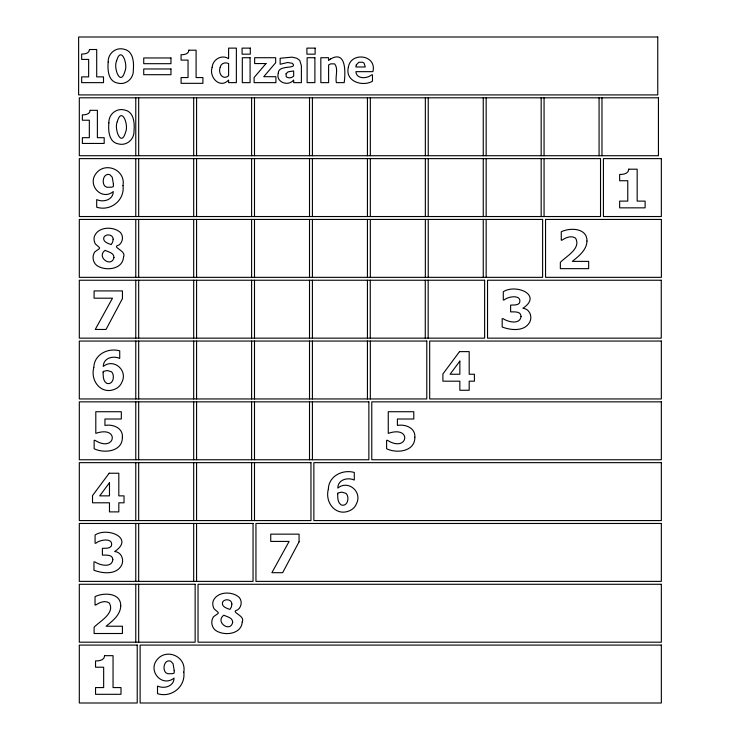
<?xml version="1.0" encoding="UTF-8"?>
<svg xmlns="http://www.w3.org/2000/svg" width="740" height="740" viewBox="0 0 740 740"><rect width="100%" height="100%" fill="white"/><g stroke="black" fill="none" stroke-linecap="round" stroke-linejoin="round"><path stroke-width="1.11" d="M601.971 97.809L601.971 155.724M599.076 97.809L599.076 155.724M544.067 97.809L544.067 155.724M544.067 158.619L544.067 216.533M541.171 97.809L541.171 155.724M541.171 158.619L541.171 216.533M486.152 97.809L486.152 155.724M486.152 158.619L486.152 216.533M486.152 219.429L486.152 277.343M483.257 97.809L483.257 155.724M483.257 158.619L483.257 216.533M483.257 219.429L483.257 277.343M428.238 97.809L428.238 155.724M428.238 158.619L428.238 216.533M428.238 219.429L428.238 277.343M428.164 280.238L428.164 338.152M425.343 97.809L425.343 155.724M425.343 158.619L425.343 216.533M425.343 219.429L425.343 277.343M425.269 280.238L425.269 338.152M370.324 97.809L370.324 155.724M370.324 158.619L370.324 216.533M370.324 219.429L370.324 277.343M370.259 280.238L370.259 338.152M370.324 341.048L370.324 398.953M367.429 97.809L367.429 155.724M367.429 158.619L367.429 216.533M367.429 219.429L367.429 277.343M367.429 280.238L367.429 338.152M367.429 341.048L367.429 398.953M312.41 97.809L312.41 155.724M312.41 158.619L312.41 216.533M312.41 219.429L312.41 277.343M312.41 280.238L312.41 338.152M312.41 341.048L312.41 398.953M312.41 401.848L312.41 459.762M309.514 97.809L309.514 155.724M309.514 158.619L309.514 216.533M309.514 219.429L309.514 277.343M309.514 280.238L309.514 338.152M309.514 341.048L309.514 398.953M309.514 401.848L309.514 459.762M254.495 97.809L254.495 155.724M254.495 158.619L254.495 216.533M254.495 219.429L254.495 277.343M254.495 280.238L254.495 338.152M254.495 341.048L254.495 398.953M254.495 401.848L254.495 459.762M254.495 462.657L254.495 520.572M251.6 97.809L251.6 155.724M251.6 158.619L251.6 216.533M251.6 219.429L251.6 277.343M251.6 280.238L251.6 338.152M251.6 341.048L251.6 398.953M251.6 401.848L251.6 459.762M251.6 462.657L251.6 520.572M196.581 97.809L196.581 155.724M196.581 158.619L196.581 216.533M196.581 219.429L196.581 277.343M196.581 280.238L196.581 338.152M196.581 341.048L196.581 398.953M196.581 401.848L196.581 459.762M196.581 462.657L196.581 520.572M196.581 523.467L196.581 581.381M193.686 97.809L193.686 155.724M193.686 158.619L193.686 216.533M193.686 219.429L193.686 277.343M193.686 280.238L193.686 338.152M193.686 341.048L193.686 398.953M193.686 401.848L193.686 459.762M193.686 462.657L193.686 520.572M193.686 523.467L193.686 581.381M138.676 97.809L138.676 155.724M138.676 158.619L138.676 216.533M138.676 219.429L138.676 277.343M138.676 280.238L138.676 338.152M138.676 341.048L138.676 398.953M138.676 401.848L138.676 459.762M138.676 462.657L138.676 520.572M138.676 523.467L138.676 581.381M138.676 584.276L138.676 642.191M135.772 97.809L135.772 155.724M135.772 158.619L135.772 216.533M135.772 219.429L135.772 277.343M135.772 280.238L135.772 338.152M135.772 341.048L135.772 398.953M135.772 401.848L135.772 459.762M135.772 462.657L135.772 520.572M135.772 523.467L135.772 581.381M135.772 584.276L135.772 642.191M103.165 372.276C103.175 376.105 102.999 381.1 106.727 383.357C113.127 385.447 115.255 375.504 111.527 371.785L107.282 370.518L103.193 371.425L103.165 372.276M337.718 493.895C337.718 497.724 337.551 502.719 341.279 504.976C347.68 507.066 349.798 497.123 346.079 493.404L341.834 492.137L337.745 493.043L337.718 493.895M113.414 184.204L113.34 186.619L111.49 187.22L106.893 187.238L105.006 186.258C101.288 182.549 103.535 172.559 109.881 174.686L112.249 177.239L113.414 184.204M174.224 670.68L174.15 673.086L172.3 673.696L167.703 673.705L165.815 672.725C162.097 669.025 164.345 659.026 170.69 661.153L173.058 663.706L174.224 670.68M108.188 62.058C107.504 69.727 108.077 81.298 117.54 83.056C125.865 85.396 133.746 78.625 133.32 70.124C134.005 62.493 133.385 51.041 124.024 49.219C115.745 46.898 107.809 53.585 108.188 62.058M108.873 122.868C108.188 130.536 108.761 142.108 118.215 143.865C126.549 146.206 134.43 139.435 134.005 130.934C134.689 123.303 134.07 111.851 124.709 110.029C116.43 107.707 108.493 114.395 108.873 122.868M116.596 60.911C113.192 67.876 120.528 87.292 124.912 71.299C128.325 64.325 121.008 45.038 116.596 60.911M117.272 121.721C113.877 128.686 121.203 148.102 125.597 132.108C129.01 125.134 121.693 105.839 117.272 121.721M93.814 367.493C89.855 381.896 102.832 396.464 117.031 388.065A12.932 12.932 0 0 0 122.035 381.886C127.881 370.13 113.572 357.966 103.249 366.457C103.369 357.873 113.165 355.422 119.732 358.428L119.732 350.843C108.151 347.495 94.109 354.442 93.814 367.493M328.357 489.103C324.397 503.515 337.375 518.074 351.583 509.684A12.932 12.932 0 0 0 356.578 503.505C362.424 491.749 348.124 479.585 337.792 488.067C337.921 479.492 347.717 477.041 354.284 480.047L354.284 472.462C342.703 469.114 328.653 476.06 328.357 489.103M122.997 185.657C124.931 200.309 110.556 211.64 96.7 207.2L96.7 199.615C103.267 202.621 113.127 200.078 113.266 191.586C101.676 201.141 87.209 185.176 95.802 173.808C104.988 161.089 125.883 169.738 122.997 185.657M183.807 672.124C185.74 686.776 171.365 698.116 157.509 693.667L157.509 686.082C164.077 689.088 173.937 686.544 174.076 678.053C162.476 687.608 148.019 671.643 156.612 660.284C165.797 647.555 186.693 656.204 183.807 672.124M212.149 67.331C208.671 77.219 220.076 89.263 228.605 80.05L228.605 82.64L236.365 82.64L236.365 48.119L228.605 48.119L228.605 58.719C221.815 54.076 212.658 59.505 212.149 67.331M348.327 67.433C344.942 81.335 362.286 87.015 372.47 81.243L372.47 74.833L371.656 74.833C367.16 78.755 356.329 79.402 355.894 71.66L372.914 71.66C377.15 54.603 350.492 51.43 348.327 67.433M112.841 559.625C111.925 568.2 99.817 565.286 94.896 561.901L93.962 561.901L93.962 570.263C102.703 573.555 116.263 575.035 121.517 565.369C124.422 559.801 121.406 551.966 114.645 551.522C134.847 538.202 107.67 526.797 95.081 534.974L95.081 543.234L95.876 543.234C99.863 539.46 114.136 537.443 111.296 546.185L109.677 547.563L107.171 548.183L102.407 548.34L102.407 555.12C106.051 555.166 112.794 554.334 112.841 559.625M521.053 316.387C520.137 324.971 508.029 322.057 503.117 318.663L502.183 318.663L502.183 327.025C510.915 330.327 524.484 331.798 529.738 322.131C532.634 316.563 529.627 308.737 522.865 308.284C543.067 294.964 515.891 283.559 503.293 291.745L503.293 300.005L504.097 300.005C508.084 296.231 522.357 294.206 519.517 302.956L517.898 304.325L515.382 304.945L510.618 305.102L510.618 311.882C514.272 311.929 521.015 311.096 521.053 316.387M122.387 437.229C122.637 451.641 104.331 453.713 94.147 448.745L94.147 440.337L95.025 440.337C115.616 453.25 120.019 425.065 95.802 433.372L95.802 411.727L121.323 411.727L121.323 419.007L104.941 419.007L104.941 425.426C112.739 423.983 123.118 427.812 122.387 437.229M414.853 437.229C415.103 451.641 396.788 453.713 386.604 448.745L386.604 440.337L387.483 440.337C408.073 453.25 412.485 425.065 388.26 433.372L388.26 411.727L413.789 411.727L413.789 419.007L397.399 419.007L397.399 425.426C405.206 423.983 415.575 427.812 414.853 437.229M113.96 257.446C111.666 268.204 95.978 257.15 105.062 250.351C108.327 251.979 114.034 252.784 113.96 257.446M232.684 622.294C230.39 633.052 214.702 622.007 223.776 615.199C227.051 616.827 232.758 617.632 232.684 622.294M123.515 257.03C122.849 269.684 105.043 271.469 96.616 265.336C92.75 262.136 91.843 255.92 94.85 251.85C100.992 247.225 101.223 249.204 95.404 244.006A10.406 10.406 0 0 1 94.285 236.698C97.809 226.505 113.331 225.987 120.463 232.517C123.737 236.162 122.868 242.257 118.927 245.07C110.39 247.179 126.892 250.481 123.515 257.03M242.239 621.877C241.573 634.532 223.767 636.326 215.34 630.193C211.474 626.993 210.558 620.777 213.564 616.707C219.706 612.082 219.947 614.061 214.119 608.863A10.406 10.406 0 0 1 213.009 601.546C216.533 591.352 232.055 590.844 239.177 597.365C242.452 601.019 241.592 607.105 237.642 609.927C229.113 612.035 245.615 615.329 242.239 621.877M278.332 72.992C275.382 82.149 288.258 86.959 293.66 80.003L293.66 82.64L301.384 82.64L301.384 65.694L299.728 60.366L296.749 58.22L292.069 57.147L280.146 58.257L280.146 64.269L287.62 62.493L292.18 63.279L293.327 64.389C295.538 69.135 278.342 64.806 278.332 72.992M220.233 67.164C217.763 72.751 222.583 80.734 228.605 75.767L228.605 63.538C225.376 61.929 220.862 63.242 220.233 67.164M120.749 605.857C120.472 614.94 112.535 620.98 106.088 626.234L122.424 626.234L122.424 633.505L94.109 633.505L94.109 627.215C99.956 621.101 115.116 613.386 109.354 603.026C105.117 600.066 99.576 602.332 95.793 605.024L95.034 605.024L95.034 596.616C103.831 592.315 120.944 592.721 120.749 605.857M586.977 241.009C586.709 250.092 578.773 256.132 572.325 261.377L588.661 261.377L588.661 268.648L560.346 268.648L560.346 262.358C566.192 256.243 581.353 248.529 575.591 238.169C571.354 235.209 565.804 237.475 562.03 240.176L561.271 240.176L561.271 231.759C570.068 227.458 587.181 227.874 586.977 241.009M286.056 73.778L286.149 76.331L286.861 77.265L289.645 77.913L291.726 77.45L293.66 76.137L293.66 70.948L288.064 71.863L286.056 73.778M113.165 239.214L112.693 242.026L111.222 244.579C108.003 243.469 102.231 241.703 103.933 237.142C106.088 233.433 113.275 234.488 113.165 239.214M231.879 604.071L231.417 606.883L229.937 609.427C226.727 608.317 220.955 606.56 222.657 601.99C224.812 598.29 231.999 599.335 231.879 604.071M89.466 49.515C89.401 53.456 84.749 54.122 81.677 54.02L81.677 59.413L88.643 59.413L88.643 76.877L81.677 76.877L81.677 82.64L103.508 82.64L103.508 76.877L96.7 76.877L96.7 49.515L89.466 49.515M90.15 110.325C90.086 114.265 85.424 114.931 82.362 114.83L82.362 120.222L89.327 120.222L89.327 137.686L82.362 137.686L82.362 143.449L104.192 143.449L104.192 137.686L97.384 137.686L97.384 110.325L90.15 110.325M188.867 50.2C188.802 54.14 184.149 54.806 181.078 54.705L181.078 60.097L188.043 60.097L188.043 77.561L181.078 77.561L181.078 83.333L202.917 83.333L202.917 77.561L196.1 77.561L196.1 50.2L188.867 50.2M104.618 655.668C104.534 660.265 99.105 661.033 95.534 660.922L95.534 667.212L103.656 667.212L103.656 687.58L95.534 687.58L95.534 694.314L120.999 694.314L120.999 687.58L113.053 687.58L113.053 655.668L104.618 655.668M628.732 169.192C628.649 173.789 623.219 174.566 619.648 174.446L619.648 180.736L627.77 180.736L627.77 201.113L619.648 201.113L619.648 207.847L645.114 207.847L645.114 201.113L637.168 201.113L637.168 169.192L628.732 169.192M356.292 64.889L355.875 66.979L365.264 66.979L364.117 63.224L362.757 62.262L358.808 62.28L356.292 64.889M122.442 298.581L106.024 329.457L95.257 329.457L112.471 298.192L94.091 298.192L94.091 290.913L122.442 290.913L122.442 298.581M299.071 541.81L282.661 572.695L271.894 572.695L289.109 541.421L270.729 541.421L270.729 534.151L299.071 534.151L299.071 541.81M109.474 482.739L99.715 495.865L109.474 495.865L109.474 482.739M459.845 361.12L450.087 374.246L459.845 374.246L459.845 361.12M109.159 473.239L92.519 495.606L92.519 502.802L109.474 502.802L109.474 511.886L118.816 511.886L118.816 502.802L124.024 502.802L124.024 495.865L118.816 495.865L118.816 473.239L109.159 473.239M459.531 351.62L442.89 373.987L442.89 381.183L459.845 381.183L459.845 390.267L469.188 390.267L469.188 381.183L474.396 381.183L474.396 374.246L469.188 374.246L469.188 351.62L459.531 351.62M266.012 63.557L254.116 77.515L254.116 82.64L275.909 82.64L275.909 76.692L263.745 76.692L275.659 62.761L275.659 57.72L254.653 57.72L254.653 63.557L266.012 63.557M330.493 59.034L328.606 60.477L328.606 57.72L320.836 57.72L320.836 82.64L328.606 82.64L328.606 64.981L330.688 63.853L334.637 63.862C338.652 68.802 335.044 76.849 336.376 82.64L344.183 82.64C345.395 73.88 346.727 49.58 330.493 59.034M657.758 37L78.625 37L78.625 94.914L657.758 94.914L657.758 37M250.305 48.119L242.091 48.119L242.091 54.177L250.305 54.177L250.305 48.119M315.12 48.119L306.906 48.119L306.906 54.177L315.12 54.177L315.12 48.119M250.083 57.72L242.313 57.72L242.313 82.64L250.083 82.64L250.083 57.72M314.898 57.72L307.128 57.72L307.128 82.64L314.898 82.64L314.898 57.72M170.968 57.96L143.727 57.96L143.727 63.686L170.968 63.686L170.968 57.96M170.968 68.968L143.727 68.968L143.727 74.694L170.968 74.694L170.968 68.968M658.443 97.809L79.309 97.809L79.309 155.724L658.443 155.724L658.443 97.809M600.529 158.619L79.309 158.619L79.309 216.533L600.529 216.533L600.529 158.619M661.338 158.619L603.424 158.619L603.424 216.533L661.338 216.533L661.338 158.619M542.614 219.429L79.309 219.429L79.309 277.343L542.614 277.343L542.614 219.429M661.375 219.429L545.547 219.429L545.547 277.343L661.375 277.343L661.375 219.429M484.635 280.238L79.309 280.238L79.309 338.152L484.635 338.152L484.635 280.238M661.264 280.238L487.53 280.238L487.53 338.152L661.264 338.152L661.264 280.238M426.786 341.048L79.309 341.048L79.309 398.953L426.786 398.953L426.786 341.048M661.338 341.048L429.681 341.048L429.681 398.953L661.338 398.953L661.338 341.048M368.871 401.848L79.309 401.848L79.309 459.762L368.871 459.762L368.871 401.848M661.338 401.848L371.776 401.848L371.776 459.762L661.338 459.762L661.338 401.848M310.966 462.657L79.309 462.657L79.309 520.572L310.966 520.572L310.966 462.657M661.338 462.657L313.862 462.657L313.862 520.572L661.338 520.572L661.338 462.657M253.052 523.467L79.309 523.467L79.309 581.381L253.052 581.381L253.052 523.467M661.338 523.467L255.947 523.467L255.947 581.381L661.338 581.381L661.338 523.467M195.138 584.276L79.309 584.276L79.309 642.191L195.138 642.191L195.138 584.276M661.338 584.276L198.033 584.276L198.033 642.191L661.338 642.191L661.338 584.276M137.224 645.086L79.309 645.086L79.309 703L137.224 703L137.224 645.086M661.338 645.086L140.119 645.086L140.119 703L661.338 703L661.338 645.086"/></g></svg>
